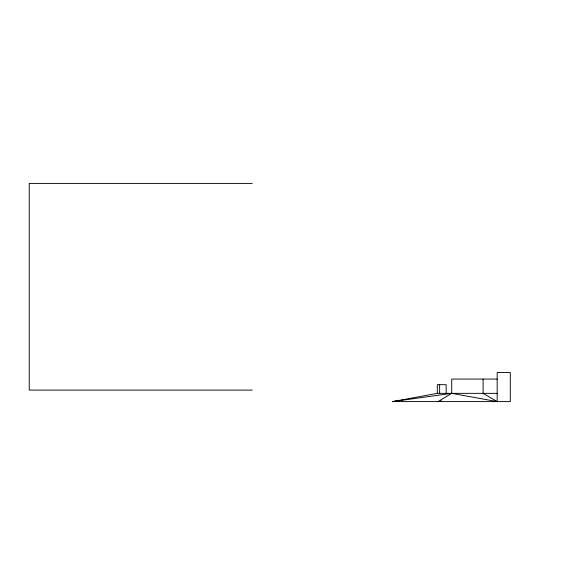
<?xml version="1.0" encoding="UTF-8"?>
<svg xmlns="http://www.w3.org/2000/svg" width="585" height="585" viewBox="0 0 585 585"><rect width="100%" height="100%" fill="white"/><g stroke="black" fill="none" stroke-linecap="round" stroke-linejoin="round"><path stroke-width="0.88" d="M497.177 393.354L437.309 393.354L392.652 401.595L510.31 401.595L510.31 372.491L497.177 372.491L497.177 401.595L451.722 393.354L392.652 401.595L398.97 400.718M441.653 400.944L438.07 401.595L451.722 393.354L451.722 379.065L497.177 379.065M400.769 400.469L402.575 400.22M252.267 183.405L29.25 183.405L29.25 390.093L252.267 390.093M497.177 401.595L483.108 393.354L483.108 379.065M446.165 393.581L446.165 384.674L437.309 384.674L437.309 393.354M439.635 384.674L439.635 393.354"/></g></svg>
